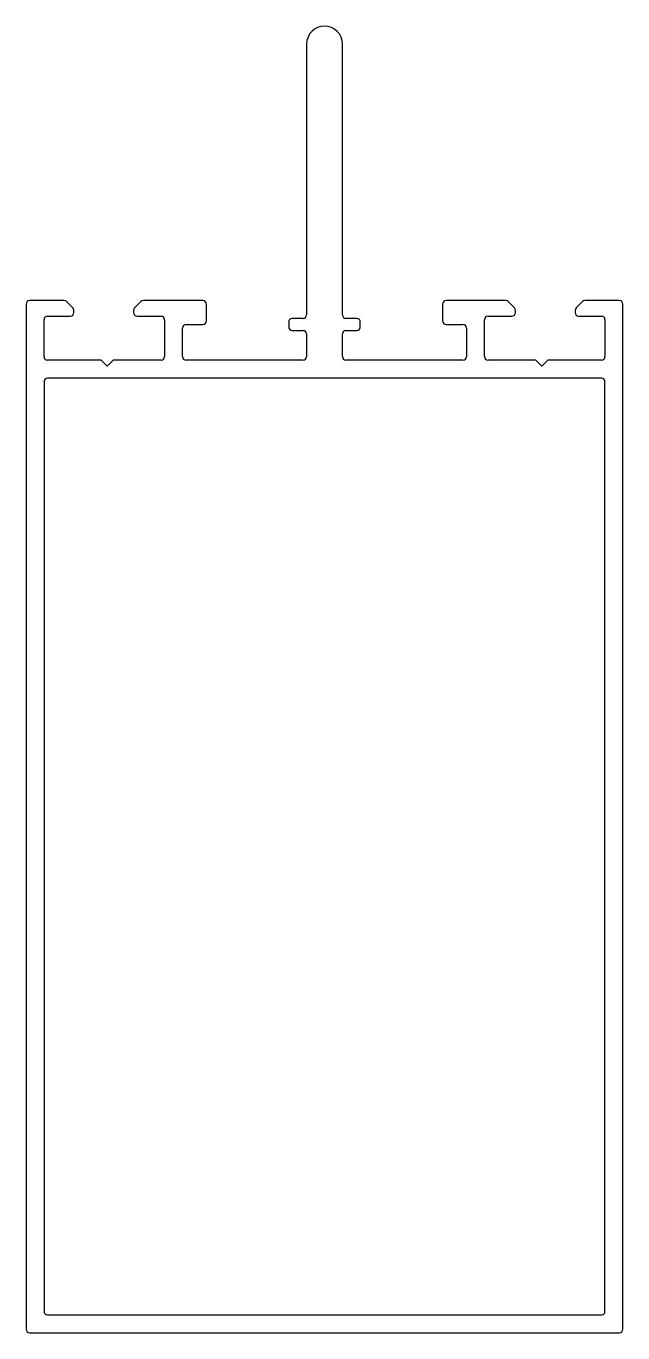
# Model space of a CAD drawing. Extents: x 877 to 927, y 459 to 568.
import ezdxf

# ---------------------------------------------------------------- set-up
doc = ezdxf.new("R2010")
doc.units = 0
doc.layers.get('0').update_dxf_attribs({"linetype": 'CONTINUOUS'})

msp = doc.modelspace()

# ---------------------------------------------------------------- linework, layer by layer
at = {"color": 0}
for p, q in [((900.43, 566.77), (900.43, 544.07)), ((903.43, 544.07), (903.43, 566.77)), ((876.93, 544.97), (876.93, 459.07)), ((880.1, 545.27), (877.23, 545.27)), ((880.86, 544.64), (880.32, 545.18)), ((880.93, 544.27), (880.93, 544.46)), ((885.93, 544.44), (885.93, 544.27)), ((886.54, 545.18), (886.02, 544.66)), ((891.73, 545.27), (886.75, 545.27)), ((892.03, 543.57), (892.03, 544.97)), ((911.83, 544.97), (911.83, 543.57)), ((917.11, 545.27), (912.13, 545.27)), ((917.84, 544.66), (917.32, 545.18)), ((917.93, 544.27), (917.93, 544.44)), ((922.93, 544.46), (922.93, 544.27)), ((923.54, 545.18), (923, 544.64)), ((926.63, 545.27), (923.75, 545.27)), ((926.93, 459.07), (926.93, 544.97)), ((878.43, 540.57), (878.43, 543.67)), ((878.73, 543.97), (880.63, 543.97)), ((886.23, 543.97), (888.23, 543.97)), ((888.53, 543.67), (888.53, 540.57)), ((890.33, 543.27), (891.73, 543.27)), ((898.93, 543.47), (898.93, 543.07)), ((900.13, 543.77), (899.23, 543.77)), ((904.63, 543.77), (903.73, 543.77)), ((904.93, 543.07), (904.93, 543.47)), ((912.13, 543.27), (913.53, 543.27)), ((915.33, 540.57), (915.33, 543.67)), ((915.63, 543.97), (917.63, 543.97)), ((923.23, 543.97), (925.13, 543.97)), ((925.43, 543.67), (925.43, 540.57)), ((890.03, 540.57), (890.03, 542.97)), ((899.23, 542.77), (900.13, 542.77)), ((900.43, 542.47), (900.43, 540.57)), ((903.43, 540.57), (903.43, 542.47)), ((903.73, 542.77), (904.63, 542.77)), ((913.83, 542.97), (913.83, 540.57)), ((883.23, 540.27), (878.73, 540.27)), ((883.73, 539.77), (883.23, 540.27)), ((884.23, 540.27), (883.73, 539.77)), ((888.23, 540.27), (884.23, 540.27)), ((900.13, 540.27), (890.33, 540.27)), ((913.53, 540.27), (903.73, 540.27)), ((919.63, 540.27), (915.63, 540.27)), ((920.13, 539.77), (919.63, 540.27)), ((920.63, 540.27), (920.13, 539.77)), ((925.13, 540.27), (920.63, 540.27)), ((925.13, 538.77), (878.73, 538.77)), ((878.43, 538.47), (878.43, 460.57)), ((925.43, 460.57), (925.43, 538.47)), ((878.73, 460.27), (925.13, 460.27)), ((877.23, 458.77), (926.63, 458.77))]:
    msp.add_line(p, q, dxfattribs=at)
for centre, radius, start, end in [((901.93, 566.77), 1.5, 0, 180), ((877.23, 544.97), 0.3, 90, 180), ((880.1, 544.97), 0.3, 45, 90), ((880.63, 544.27), 0.3, 270, 360), ((880.68, 544.46), 0.25, 360, 45), ((886.23, 544.44), 0.3, 135, 180), ((886.23, 544.27), 0.3, 180, 270), ((886.75, 544.97), 0.3, 90, 135), ((891.73, 544.97), 0.3, 0, 90), ((912.13, 544.97), 0.3, 90, 180), ((917.11, 544.97), 0.3, 45, 90), ((917.63, 544.27), 0.3, 270, 360), ((917.63, 544.44), 0.3, 0, 45), ((923.18, 544.46), 0.25, 135, 180), ((923.23, 544.27), 0.3, 180, 270), ((923.75, 544.97), 0.3, 90, 135), ((926.63, 544.97), 0.3, 0, 90), ((878.73, 543.67), 0.3, 90, 180), ((888.23, 543.67), 0.3, 0, 90), ((890.33, 542.97), 0.3, 90, 180), ((891.73, 543.57), 0.3, 270, 360), ((899.23, 543.47), 0.3, 90, 180), ((900.13, 544.07), 0.3, 270, 0), ((903.73, 544.07), 0.3, 180, 270), ((904.63, 543.47), 0.3, 360, 90), ((912.13, 543.57), 0.3, 180, 270), ((913.53, 542.97), 0.3, 360, 90), ((915.63, 543.67), 0.3, 90, 180), ((925.13, 543.67), 0.3, 0, 90), ((899.23, 543.07), 0.3, 180, 270), ((900.13, 542.47), 0.3, 0, 90), ((903.73, 542.47), 0.3, 90, 180), ((904.63, 543.07), 0.3, 270, 0), ((878.73, 540.57), 0.3, 180, 270), ((888.23, 540.57), 0.3, 270, 360), ((890.33, 540.57), 0.3, 180, 270), ((900.13, 540.57), 0.3, 270, 0), ((903.73, 540.57), 0.3, 180, 270), ((913.53, 540.57), 0.3, 270, 0), ((915.63, 540.57), 0.3, 180, 270), ((925.13, 540.57), 0.3, 270, 0), ((878.73, 538.47), 0.3, 90, 180), ((925.13, 538.47), 0.3, 360, 90), ((878.73, 460.57), 0.3, 180, 270), ((925.13, 460.57), 0.3, 270, 0), ((877.23, 459.07), 0.3, 180, 270), ((926.63, 459.07), 0.3, 270, 0)]:
    msp.add_arc(centre, radius, start, end, dxfattribs=at)

doc.saveas('drawing.dxf')
